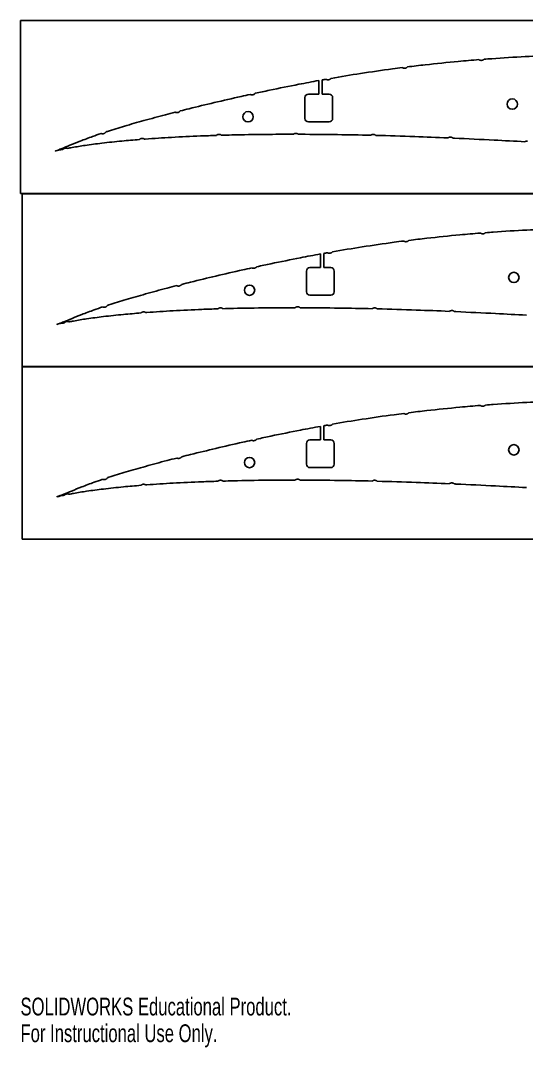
# Model space of a CAD drawing. Header units: millimetres. Extents: x 0 to 310, y 0 to 297.
# Drawn here: x 0 to 146.2, y -0.1 to 296.9 of the extents above; entities that cross this region are included whole.
import ezdxf

# ---------------------------------------------------------------- set-up
doc = ezdxf.new("R2010")
doc.units = ezdxf.units.MM
doc.styles.add('SLDTEXTSTYLE0', font='TXT', dxfattribs={"width": 0.7})

msp = doc.modelspace()

# ---------------------------------------------------------------- linework, layer by layer
at = {"color": 7, "linetype": 'Continuous', "lineweight": 25}
for p, q in [((0.02, 296.9), (0.02, 246.9)), ((0.02, 296.9), (310.02, 296.9)), ((86.22, 275.61), (86.22, 279.55)), ((87.22, 275.61), (87.22, 279.73)), ((82.22, 274.61), (82.22, 268.61)), ((86.22, 275.61), (83.22, 275.61)), ((89.22, 275.61), (87.22, 275.61)), ((90.22, 268.61), (90.22, 274.61)), ((83.22, 267.61), (89.22, 267.61)), ((0.02, 246.9), (310.02, 246.9)), ((0.46, 246.74), (0.46, 196.74)), ((0.46, 246.74), (310.46, 246.74)), ((86.67, 225.46), (86.67, 229.39)), ((87.67, 225.46), (87.67, 229.57)), ((82.67, 224.46), (82.67, 218.46)), ((86.67, 225.46), (83.67, 225.46)), ((89.67, 225.46), (87.67, 225.46)), ((90.67, 218.46), (90.67, 224.46)), ((83.67, 217.46), (89.67, 217.46)), ((0.46, 196.89), (0.46, 146.89)), ((0.46, 196.89), (310.46, 196.89)), ((0.46, 196.74), (310.46, 196.74)), ((86.67, 175.61), (86.67, 179.54)), ((87.67, 175.61), (87.67, 179.73)), ((86.67, 175.61), (83.67, 175.61)), ((89.67, 175.61), (87.67, 175.61)), ((82.67, 174.61), (82.67, 168.61)), ((90.67, 168.61), (90.67, 174.61)), ((83.67, 167.61), (89.67, 167.61)), ((0.46, 146.89), (310.46, 146.89))]:
    msp.add_line(p, q, dxfattribs=at)
for centre in [(142.15, 272.75), (65.76, 269.08), (142.59, 222.6), (66.2, 218.92), (142.59, 172.75), (66.2, 169.08)]:
    msp.add_circle(centre, 1.5, dxfattribs=at)
for centre, start, end in [((83.22, 274.61), 90, 180), ((89.22, 274.61), 0, 90), ((83.22, 268.61), 180, 270), ((89.22, 268.61), 270, 0), ((83.67, 224.46), 90, 180), ((89.67, 224.46), 0, 90), ((83.67, 218.46), 180, 270), ((89.67, 218.46), 270, 0), ((83.67, 174.61), 90, 180), ((89.67, 174.61), 0, 90), ((83.67, 168.61), 180, 270), ((89.67, 168.61), 270, 0)]:
    msp.add_arc(centre, 1, start, end, dxfattribs=at)
for points, knots in [([(132.5, 285.59), (130.51, 285.43), (125.33, 284.98), (118.44, 284.28), (113.53, 283.69), (111.81, 283.48)], [1.77281316, 1.77281316, 1.77281316, 1.77281316, 1.78363091, 1.80101317, 1.81042803, 1.81042803, 1.81042803, 1.81042803]), ([(132.5, 285.59), (132.54, 285.57), (132.63, 285.5), (132.81, 285.43), (133.03, 285.37), (133.19, 285.38), (133.26, 285.38)], [0.5620728, 0.5620728, 0.5620728, 0.5620728, 0.6290574, 0.7502983, 0.8733148, 1, 1, 1, 1]), ([(133.26, 285.38), (133.34, 285.39), (133.49, 285.41), (133.71, 285.5), (133.87, 285.6), (133.96, 285.68), (133.99, 285.71)], [0, 0, 0, 0, 0.1265766, 0.2501318, 0.3716757, 0.4398342, 0.4398342, 0.4398342, 0.4398342]), ([(154.78, 286.83), (151.82, 286.74), (145.62, 286.48), (138.69, 286.06), (134.72, 285.76), (133.99, 285.71)], [1.7324717, 1.7324717, 1.7324717, 1.7324717, 1.7485448, 1.76610879, 1.77012126, 1.77012126, 1.77012126, 1.77012126]), ([(110.33, 283.29), (109.4, 283.17), (105.38, 282.64), (98.52, 281.65), (92.6, 280.68), (89.76, 280.18)], [1.81312362, 1.81312362, 1.81312362, 1.81312362, 1.81819317, 1.83511005, 1.85073985, 1.85073985, 1.85073985, 1.85073985]), ([(110.33, 283.29), (110.37, 283.27), (110.47, 283.21), (110.65, 283.13), (110.87, 283.1), (111.02, 283.11), (111.1, 283.11)], [0.5591471, 0.5591471, 0.5591471, 0.5591471, 0.6297204, 0.751172, 0.8730851, 1, 1, 1, 1]), ([(111.1, 283.11), (111.18, 283.13), (111.33, 283.15), (111.54, 283.25), (111.69, 283.36), (111.78, 283.45), (111.81, 283.48)], [0, 0, 0, 0, 0.1268169, 0.2490657, 0.3724063, 0.4423903, 0.4423903, 0.4423903, 0.4423903]), ([(86.22, 279.55), (84.3, 279.19), (79.54, 278.29), (73.42, 277.05), (69.22, 276.15), (67.86, 275.85)], [0.85723477, 0.85723477, 0.85723477, 0.85723477, 0.86782923, 0.88352914, 0.89111045, 0.89111045, 0.89111045, 0.89111045]), ([(88.29, 279.92), (88.33, 279.9), (88.43, 279.84), (88.62, 279.78), (88.84, 279.75), (88.99, 279.77), (89.07, 279.78)], [0.557482, 0.557482, 0.557482, 0.557482, 0.6276576, 0.7508958, 0.8728702, 1, 1, 1, 1]), ([(89.07, 279.78), (89.15, 279.8), (89.3, 279.83), (89.5, 279.94), (89.65, 280.06), (89.73, 280.15), (89.76, 280.18)], [0, 0, 0, 0, 0.1276463, 0.2496773, 0.3722843, 0.4438351, 0.4438351, 0.4438351, 0.4438351]), ([(66.4, 275.53), (65.53, 275.34), (62.06, 274.58), (56.16, 273.22), (50.29, 271.79), (47, 270.97), (46.15, 270.75)], [0.89381136, 0.89381136, 0.89381136, 0.89381136, 0.89864498, 0.91306093, 0.92666615, 0.93143401, 0.93143401, 0.93143401, 0.93143401]), ([(66.4, 275.53), (66.43, 275.52), (66.54, 275.46), (66.73, 275.41), (66.96, 275.39), (67.11, 275.42), (67.19, 275.43)], [0.5607682, 0.5607682, 0.5607682, 0.5607682, 0.6282485, 0.7500755, 0.8726115, 1, 1, 1, 1]), ([(67.19, 275.43), (67.26, 275.45), (67.41, 275.49), (67.61, 275.6), (67.76, 275.73), (67.83, 275.82), (67.86, 275.85)], [0, 0, 0, 0, 0.1271132, 0.2490939, 0.3727406, 0.4397869, 0.4397869, 0.4397869, 0.4397869]), ([(44.71, 270.38), (43.77, 270.14), (40.76, 269.36), (35.87, 268.04), (30.27, 266.45), (26.62, 265.34), (24.85, 264.76), (24.72, 264.72)], [0.93412521, 0.93412521, 0.93412521, 0.93412521, 0.93935458, 0.95102603, 0.96158644, 0.9709434, 0.9716966, 0.9716966, 0.9716966, 0.9716966]), ([(44.71, 270.38), (44.74, 270.37), (44.85, 270.32), (45.04, 270.27), (45.27, 270.26), (45.42, 270.29), (45.5, 270.3)], [0.5609535, 0.5609535, 0.5609535, 0.5609535, 0.6278386, 0.7494926, 0.8724345, 1, 1, 1, 1]), ([(45.5, 270.3), (45.57, 270.33), (45.72, 270.37), (45.91, 270.49), (46.05, 270.63), (46.12, 270.72), (46.15, 270.75)], [0, 0, 0, 0, 0.1265931, 0.2487275, 0.3715075, 0.4396721, 0.4396721, 0.4396721, 0.4396721]), ([(24.09, 264.21), (24.16, 264.23), (24.3, 264.29), (24.49, 264.42), (24.62, 264.57), (24.69, 264.67), (24.72, 264.72)], [0, 0, 0, 0, 0.1261452, 0.2489148, 0.3704899, 0.4530693, 0.4530693, 0.4530693, 0.4530693]), ([(23.29, 264.24), (22.47, 263.96), (20.45, 263.25), (17.43, 262.1), (14.59, 260.94), (12.17, 259.98), (11.15, 259.54), (9.8, 259.1), (11.22, 259.46), (11.77, 259.56), (12.26, 259.65), (12.28, 259.66)], [0.97443232, 0.97443232, 0.97443232, 0.97443232, 0.97908542, 0.98606036, 0.99182121, 0.99621408, 0.99902107, 1, 1.00098868, 1.00395061, 1.00409879, 1.00409879, 1.00409879, 1.00409879]), ([(13.61, 259.92), (14.03, 260), (15.8, 260.34), (18.99, 260.85), (23.84, 261.49), (29.06, 262.04), (32.68, 262.36), (34.35, 262.49)], [1.00662261, 1.00662261, 1.00662261, 1.00662261, 1.00889293, 1.01582081, 1.02463502, 1.03520351, 1.04433834, 1.04433834, 1.04433834, 1.04433834]), ([(23.29, 264.24), (23.33, 264.22), (23.44, 264.18), (23.64, 264.14), (23.87, 264.14), (24.01, 264.19), (24.09, 264.21)], [0.550466, 0.550466, 0.550466, 0.550466, 0.6285671, 0.750333, 0.8726889, 1, 1, 1, 1]), ([(35.05, 262.8), (34.98, 262.79), (34.82, 262.77), (34.61, 262.69), (34.46, 262.59), (34.38, 262.51), (34.35, 262.49)], [0, 0, 0, 0, 0.126602, 0.250182, 0.3723706, 0.4244841, 0.4244841, 0.4244841, 0.4244841]), ([(35.8, 262.6), (35.77, 262.62), (35.68, 262.68), (35.51, 262.76), (35.29, 262.81), (35.13, 262.81), (35.05, 262.8)], [0.5747801, 0.5747801, 0.5747801, 0.5747801, 0.6280727, 0.7501939, 0.8732618, 1, 1, 1, 1]), ([(35.8, 262.6), (35.88, 262.61), (38.5, 262.81), (43.9, 263.16), (50.75, 263.48), (55.08, 263.63), (56.61, 263.68)], [1.04695247, 1.04695247, 1.04695247, 1.04695247, 1.04742067, 1.06116749, 1.07631359, 1.08464095, 1.08464095, 1.08464095, 1.08464095]), ([(57.33, 263.96), (57.25, 263.96), (57.1, 263.95), (56.88, 263.87), (56.72, 263.78), (56.64, 263.71), (56.61, 263.68)], [0, 0, 0, 0, 0.1270146, 0.2489301, 0.3725844, 0.4298336, 0.4298336, 0.4298336, 0.4298336]), ([(58.07, 263.73), (58.04, 263.75), (57.95, 263.82), (57.78, 263.9), (57.56, 263.96), (57.41, 263.96), (57.33, 263.96)], [0.5673472, 0.5673472, 0.5673472, 0.5673472, 0.6276566, 0.7515621, 0.8723114, 1, 1, 1, 1]), ([(58.07, 263.73), (59.07, 263.75), (63.3, 263.87), (70.25, 263.98), (76.19, 264.01), (78.91, 264.01)], [1.08728445, 1.08728445, 1.08728445, 1.08728445, 1.09272007, 1.11023943, 1.1249635, 1.1249635, 1.1249635, 1.1249635]), ([(79.64, 264.27), (79.56, 264.26), (79.41, 264.25), (79.19, 264.19), (79.03, 264.1), (78.94, 264.03), (78.91, 264.01)], [0, 0, 0, 0, 0.1275322, 0.2489763, 0.3715325, 0.4310892, 0.4310892, 0.4310892, 0.4310892]), ([(80.37, 264), (80.34, 264.03), (80.25, 264.1), (80.09, 264.18), (79.87, 264.25), (79.72, 264.26), (79.64, 264.27)], [0.5665267, 0.5665267, 0.5665267, 0.5665267, 0.6276964, 0.7509154, 0.8724123, 1, 1, 1, 1]), ([(80.37, 264), (80.58, 264), (84.34, 263.99), (91.28, 263.93), (98.02, 263.8), (101.21, 263.72)], [1.12760979, 1.12760979, 1.12760979, 1.12760979, 1.12871833, 1.14800066, 1.16529436, 1.16529436, 1.16529436, 1.16529436]), ([(101.95, 263.96), (101.87, 263.96), (101.72, 263.95), (101.49, 263.9), (101.33, 263.81), (101.24, 263.74), (101.21, 263.72)], [0, 0, 0, 0, 0.1278165, 0.2496691, 0.372382, 0.4298477, 0.4298477, 0.4298477, 0.4298477]), ([(102.67, 263.68), (102.65, 263.71), (102.56, 263.78), (102.4, 263.87), (102.18, 263.95), (102.02, 263.96), (101.95, 263.96)], [0.5670271, 0.5670271, 0.5670271, 0.5670271, 0.6270735, 0.7508413, 0.8728687, 1, 1, 1, 1]), ([(102.67, 263.68), (106.43, 263.59), (113.38, 263.38), (120.32, 263.1), (123.5, 262.96)], [1.16793823, 1.16793823, 1.16793823, 1.16793823, 1.1883358, 1.20561389, 1.20561389, 1.20561389, 1.20561389]), ([(124.24, 263.18), (124.16, 263.19), (124.01, 263.19), (123.79, 263.12), (123.62, 263.04), (123.53, 262.98), (123.5, 262.96)], [0, 0, 0, 0, 0.1279306, 0.2497282, 0.3723664, 0.4325423, 0.4325423, 0.4325423, 0.4325423]), ([(124.96, 262.89), (124.93, 262.92), (124.85, 262.99), (124.69, 263.09), (124.47, 263.16), (124.32, 263.18), (124.24, 263.18)], [0.5698639, 0.5698639, 0.5698639, 0.5698639, 0.6269816, 0.7499852, 0.8730268, 1, 1, 1, 1]), ([(124.96, 262.89), (125.1, 262.89), (129.08, 262.71), (136.03, 262.36), (142.82, 262.01), (145.79, 261.86)], [1.20825779, 1.20825779, 1.20825779, 1.20825779, 1.20904691, 1.22985423, 1.24597354, 1.24597354, 1.24597354, 1.24597354]), ([(146.52, 262.06), (146.44, 262.06), (146.29, 262.06), (146.07, 262), (145.9, 261.93), (145.81, 261.87), (145.79, 261.86)], [0, 0, 0, 0, 0.1279306, 0.2497282, 0.3723664, 0.4195527, 0.4195527, 0.4195527, 0.4195527]), ([(12.91, 260), (12.83, 259.98), (12.68, 259.94), (12.48, 259.84), (12.35, 259.73), (12.29, 259.67), (12.28, 259.66)], [0, 0, 0, 0, 0.1273706, 0.2501806, 0.371922, 0.3939213, 0.3939213, 0.3939213, 0.3939213]), ([(13.61, 259.92), (13.6, 259.92), (13.52, 259.96), (13.37, 260.01), (13.14, 260.03), (12.99, 260.01), (12.91, 260)], [0.6085582, 0.6085582, 0.6085582, 0.6085582, 0.6279464, 0.7504407, 0.872792, 1, 1, 1, 1]), ([(132.94, 235.43), (130.96, 235.27), (125.78, 234.83), (118.88, 234.12), (113.97, 233.54), (112.25, 233.32)], [1.77281316, 1.77281316, 1.77281316, 1.77281316, 1.78363091, 1.80101317, 1.81042803, 1.81042803, 1.81042803, 1.81042803]), ([(132.94, 235.43), (132.98, 235.41), (133.07, 235.35), (133.25, 235.27), (133.47, 235.22), (133.63, 235.22), (133.71, 235.22)], [0.5620728, 0.5620728, 0.5620728, 0.5620728, 0.6290574, 0.7502983, 0.8733148, 1, 1, 1, 1]), ([(133.71, 235.22), (133.78, 235.23), (133.94, 235.25), (134.15, 235.34), (134.31, 235.44), (134.4, 235.52), (134.43, 235.55)], [0, 0, 0, 0, 0.1265766, 0.2501318, 0.3716757, 0.4398342, 0.4398342, 0.4398342, 0.4398342]), ([(155.22, 236.68), (152.26, 236.58), (146.06, 236.33), (139.13, 235.9), (135.17, 235.61), (134.43, 235.55)], [1.7324717, 1.7324717, 1.7324717, 1.7324717, 1.7485448, 1.76610879, 1.77012126, 1.77012126, 1.77012126, 1.77012126]), ([(110.77, 233.14), (109.84, 233.02), (105.83, 232.49), (98.96, 231.5), (93.04, 230.52), (90.2, 230.03)], [1.81312362, 1.81312362, 1.81312362, 1.81312362, 1.81819317, 1.83511005, 1.85073985, 1.85073985, 1.85073985, 1.85073985]), ([(110.77, 233.14), (110.81, 233.11), (110.91, 233.05), (111.09, 232.98), (111.31, 232.94), (111.46, 232.95), (111.54, 232.96)], [0.5591471, 0.5591471, 0.5591471, 0.5591471, 0.6297204, 0.751172, 0.8730851, 1, 1, 1, 1]), ([(111.54, 232.96), (111.62, 232.97), (111.77, 233), (111.98, 233.09), (112.14, 233.21), (112.22, 233.29), (112.25, 233.32)], [0, 0, 0, 0, 0.1268169, 0.2490657, 0.3724063, 0.4423903, 0.4423903, 0.4423903, 0.4423903]), ([(86.67, 229.39), (84.75, 229.04), (79.98, 228.13), (73.86, 226.89), (69.67, 225.99), (68.3, 225.7)], [0.85723477, 0.85723477, 0.85723477, 0.85723477, 0.86782923, 0.88352914, 0.89111045, 0.89111045, 0.89111045, 0.89111045]), ([(88.73, 229.77), (88.77, 229.74), (88.87, 229.69), (89.06, 229.63), (89.29, 229.6), (89.44, 229.62), (89.51, 229.63)], [0.557482, 0.557482, 0.557482, 0.557482, 0.6276576, 0.7508958, 0.8728702, 1, 1, 1, 1]), ([(89.51, 229.63), (89.59, 229.64), (89.74, 229.68), (89.94, 229.78), (90.1, 229.9), (90.17, 229.99), (90.2, 230.03)], [0, 0, 0, 0, 0.1276463, 0.2496773, 0.3722843, 0.4438351, 0.4438351, 0.4438351, 0.4438351]), ([(67.63, 225.27), (67.7, 225.29), (67.85, 225.34), (68.05, 225.45), (68.2, 225.58), (68.27, 225.67), (68.3, 225.7)], [0, 0, 0, 0, 0.1271132, 0.2490939, 0.3727406, 0.4397869, 0.4397869, 0.4397869, 0.4397869]), ([(66.84, 225.38), (65.97, 225.19), (62.5, 224.42), (56.6, 223.06), (50.73, 221.64), (47.44, 220.81), (46.59, 220.6)], [0.89381136, 0.89381136, 0.89381136, 0.89381136, 0.89864498, 0.91306093, 0.92666615, 0.93143401, 0.93143401, 0.93143401, 0.93143401]), ([(66.84, 225.38), (66.88, 225.36), (66.98, 225.31), (67.17, 225.26), (67.4, 225.23), (67.55, 225.26), (67.63, 225.27)], [0.5607682, 0.5607682, 0.5607682, 0.5607682, 0.6282485, 0.7500755, 0.8726115, 1, 1, 1, 1]), ([(45.15, 220.23), (44.21, 219.99), (41.2, 219.21), (36.31, 217.89), (30.71, 216.29), (27.06, 215.18), (25.29, 214.6), (25.16, 214.56)], [0.93412521, 0.93412521, 0.93412521, 0.93412521, 0.93935458, 0.95102603, 0.96158644, 0.9709434, 0.9716966, 0.9716966, 0.9716966, 0.9716966]), ([(45.15, 220.23), (45.19, 220.21), (45.29, 220.16), (45.48, 220.11), (45.71, 220.1), (45.86, 220.13), (45.94, 220.15)], [0.5609535, 0.5609535, 0.5609535, 0.5609535, 0.6278386, 0.7494926, 0.8724345, 1, 1, 1, 1]), ([(45.94, 220.15), (46.01, 220.17), (46.16, 220.22), (46.35, 220.34), (46.49, 220.47), (46.57, 220.56), (46.59, 220.6)], [0, 0, 0, 0, 0.1265931, 0.2487275, 0.3715075, 0.4396721, 0.4396721, 0.4396721, 0.4396721]), ([(23.73, 214.08), (22.92, 213.81), (20.89, 213.1), (17.87, 211.95), (15.03, 210.78), (12.61, 209.83), (11.59, 209.38), (10.24, 208.95), (11.66, 209.31), (12.21, 209.4), (12.7, 209.5), (12.73, 209.5)], [0.97443232, 0.97443232, 0.97443232, 0.97443232, 0.97908542, 0.98606036, 0.99182121, 0.99621408, 0.99902107, 1, 1.00098868, 1.00395061, 1.00409879, 1.00409879, 1.00409879, 1.00409879]), ([(23.73, 214.08), (23.77, 214.06), (23.89, 214.02), (24.08, 213.99), (24.31, 213.99), (24.45, 214.03), (24.53, 214.05)], [0.550466, 0.550466, 0.550466, 0.550466, 0.6285671, 0.750333, 0.8726889, 1, 1, 1, 1]), ([(24.53, 214.05), (24.6, 214.08), (24.74, 214.13), (24.93, 214.27), (25.07, 214.41), (25.14, 214.52), (25.16, 214.56)], [0, 0, 0, 0, 0.1261452, 0.2489148, 0.3704899, 0.4530693, 0.4530693, 0.4530693, 0.4530693]), ([(58.51, 213.57), (59.52, 213.6), (63.75, 213.71), (70.69, 213.83), (76.64, 213.85), (79.35, 213.85)], [1.08728445, 1.08728445, 1.08728445, 1.08728445, 1.09272007, 1.11023943, 1.1249635, 1.1249635, 1.1249635, 1.1249635]), ([(80.08, 214.11), (80, 214.11), (79.85, 214.1), (79.63, 214.03), (79.47, 213.94), (79.38, 213.87), (79.35, 213.85)], [0, 0, 0, 0, 0.1275322, 0.2489763, 0.3715325, 0.4310892, 0.4310892, 0.4310892, 0.4310892]), ([(80.81, 213.85), (80.79, 213.87), (80.7, 213.94), (80.53, 214.03), (80.31, 214.1), (80.16, 214.11), (80.08, 214.11)], [0.5665267, 0.5665267, 0.5665267, 0.5665267, 0.6276964, 0.7509154, 0.8724123, 1, 1, 1, 1]), ([(80.81, 213.85), (81.02, 213.85), (84.78, 213.84), (91.72, 213.77), (98.47, 213.64), (101.65, 213.56)], [1.12760979, 1.12760979, 1.12760979, 1.12760979, 1.12871833, 1.14800066, 1.16529436, 1.16529436, 1.16529436, 1.16529436]), ([(14.05, 209.76), (14.48, 209.84), (16.24, 210.19), (19.43, 210.7), (24.28, 211.34), (29.5, 211.89), (33.12, 212.2), (34.8, 212.34)], [1.00662261, 1.00662261, 1.00662261, 1.00662261, 1.00889293, 1.01582081, 1.02463502, 1.03520351, 1.04433834, 1.04433834, 1.04433834, 1.04433834]), ([(35.5, 212.65), (35.42, 212.64), (35.27, 212.62), (35.05, 212.53), (34.9, 212.43), (34.82, 212.36), (34.8, 212.34)], [0, 0, 0, 0, 0.126602, 0.250182, 0.3723706, 0.4244841, 0.4244841, 0.4244841, 0.4244841]), ([(36.24, 212.45), (36.21, 212.47), (36.12, 212.53), (35.95, 212.6), (35.73, 212.65), (35.57, 212.65), (35.5, 212.65)], [0.5747801, 0.5747801, 0.5747801, 0.5747801, 0.6280727, 0.7501939, 0.8732618, 1, 1, 1, 1]), ([(36.24, 212.45), (36.32, 212.46), (38.94, 212.65), (44.34, 213), (51.19, 213.33), (55.52, 213.48), (57.05, 213.53)], [1.04695247, 1.04695247, 1.04695247, 1.04695247, 1.04742067, 1.06116749, 1.07631359, 1.08464095, 1.08464095, 1.08464095, 1.08464095]), ([(57.77, 213.81), (57.7, 213.8), (57.54, 213.79), (57.33, 213.72), (57.17, 213.62), (57.08, 213.55), (57.05, 213.53)], [0, 0, 0, 0, 0.1270146, 0.2489301, 0.3725844, 0.4298336, 0.4298336, 0.4298336, 0.4298336]), ([(58.51, 213.57), (58.49, 213.59), (58.39, 213.66), (58.23, 213.74), (58, 213.81), (57.85, 213.81), (57.77, 213.81)], [0.5673472, 0.5673472, 0.5673472, 0.5673472, 0.6276566, 0.7515621, 0.8723114, 1, 1, 1, 1]), ([(102.39, 213.8), (102.31, 213.8), (102.16, 213.8), (101.93, 213.74), (101.77, 213.65), (101.68, 213.59), (101.65, 213.56)], [0, 0, 0, 0, 0.1278165, 0.2496691, 0.372382, 0.4298477, 0.4298477, 0.4298477, 0.4298477]), ([(103.12, 213.53), (103.09, 213.55), (103, 213.62), (102.84, 213.72), (102.62, 213.79), (102.47, 213.8), (102.39, 213.8)], [0.5670271, 0.5670271, 0.5670271, 0.5670271, 0.6270735, 0.7508413, 0.8728687, 1, 1, 1, 1]), ([(103.12, 213.53), (106.87, 213.43), (113.82, 213.22), (120.76, 212.94), (123.94, 212.8)], [1.16793823, 1.16793823, 1.16793823, 1.16793823, 1.1883358, 1.20561389, 1.20561389, 1.20561389, 1.20561389]), ([(124.68, 213.03), (124.61, 213.03), (124.45, 213.03), (124.23, 212.97), (124.06, 212.89), (123.97, 212.82), (123.94, 212.8)], [0, 0, 0, 0, 0.1279306, 0.2497282, 0.3723664, 0.4325423, 0.4325423, 0.4325423, 0.4325423]), ([(125.4, 212.74), (125.37, 212.76), (125.29, 212.83), (125.13, 212.93), (124.91, 213.01), (124.76, 213.02), (124.68, 213.03)], [0.5698639, 0.5698639, 0.5698639, 0.5698639, 0.6269816, 0.7499852, 0.8730268, 1, 1, 1, 1]), ([(125.4, 212.74), (125.55, 212.73), (129.52, 212.55), (136.47, 212.21), (143.27, 211.86), (146.23, 211.7)], [1.20825779, 1.20825779, 1.20825779, 1.20825779, 1.20904691, 1.22985423, 1.24597354, 1.24597354, 1.24597354, 1.24597354]), ([(13.35, 209.84), (13.28, 209.83), (13.13, 209.79), (12.92, 209.68), (12.8, 209.58), (12.74, 209.51), (12.73, 209.5)], [0, 0, 0, 0, 0.1273706, 0.2501806, 0.371922, 0.3939213, 0.3939213, 0.3939213, 0.3939213]), ([(14.05, 209.76), (14.04, 209.77), (13.96, 209.8), (13.81, 209.86), (13.58, 209.88), (13.43, 209.86), (13.35, 209.84)], [0.6085582, 0.6085582, 0.6085582, 0.6085582, 0.6279464, 0.7504407, 0.872792, 1, 1, 1, 1]), ([(132.94, 185.59), (130.96, 185.43), (125.78, 184.98), (118.88, 184.28), (113.97, 183.69), (112.25, 183.48)], [1.77281316, 1.77281316, 1.77281316, 1.77281316, 1.78363091, 1.80101317, 1.81042803, 1.81042803, 1.81042803, 1.81042803]), ([(132.94, 185.59), (132.98, 185.56), (133.07, 185.5), (133.25, 185.42), (133.47, 185.37), (133.63, 185.37), (133.71, 185.38)], [0.5620728, 0.5620728, 0.5620728, 0.5620728, 0.6290574, 0.7502983, 0.8733148, 1, 1, 1, 1]), ([(133.71, 185.38), (133.78, 185.39), (133.94, 185.4), (134.15, 185.49), (134.31, 185.6), (134.4, 185.67), (134.43, 185.7)], [0, 0, 0, 0, 0.1265766, 0.2501318, 0.3716757, 0.4398342, 0.4398342, 0.4398342, 0.4398342]), ([(155.22, 186.83), (152.26, 186.74), (146.06, 186.48), (139.13, 186.06), (135.17, 185.76), (134.43, 185.7)], [1.7324717, 1.7324717, 1.7324717, 1.7324717, 1.7485448, 1.76610879, 1.77012126, 1.77012126, 1.77012126, 1.77012126]), ([(110.77, 183.29), (109.84, 183.17), (105.83, 182.64), (98.96, 181.65), (93.04, 180.68), (90.2, 180.18)], [1.81312362, 1.81312362, 1.81312362, 1.81312362, 1.81819317, 1.83511005, 1.85073985, 1.85073985, 1.85073985, 1.85073985]), ([(110.77, 183.29), (110.81, 183.26), (110.91, 183.21), (111.09, 183.13), (111.31, 183.09), (111.46, 183.11), (111.54, 183.11)], [0.5591471, 0.5591471, 0.5591471, 0.5591471, 0.6297204, 0.751172, 0.8730851, 1, 1, 1, 1]), ([(111.54, 183.11), (111.62, 183.12), (111.77, 183.15), (111.98, 183.24), (112.14, 183.36), (112.22, 183.44), (112.25, 183.48)], [0, 0, 0, 0, 0.1268169, 0.2490657, 0.3724063, 0.4423903, 0.4423903, 0.4423903, 0.4423903]), ([(86.67, 179.54), (84.75, 179.19), (79.98, 178.29), (73.86, 177.04), (69.67, 176.15), (68.3, 175.85)], [0.85723477, 0.85723477, 0.85723477, 0.85723477, 0.86782923, 0.88352914, 0.89111045, 0.89111045, 0.89111045, 0.89111045]), ([(88.73, 179.92), (88.77, 179.9), (88.87, 179.84), (89.06, 179.78), (89.29, 179.75), (89.44, 179.77), (89.51, 179.78)], [0.557482, 0.557482, 0.557482, 0.557482, 0.6276576, 0.7508958, 0.8728702, 1, 1, 1, 1]), ([(89.51, 179.78), (89.59, 179.8), (89.74, 179.83), (89.94, 179.94), (90.1, 180.06), (90.17, 180.14), (90.2, 180.18)], [0, 0, 0, 0, 0.1276463, 0.2496773, 0.3722843, 0.4438351, 0.4438351, 0.4438351, 0.4438351]), ([(66.84, 175.53), (65.97, 175.34), (62.5, 174.57), (56.6, 173.22), (50.73, 171.79), (47.44, 170.97), (46.59, 170.75)], [0.89381136, 0.89381136, 0.89381136, 0.89381136, 0.89864498, 0.91306093, 0.92666615, 0.93143401, 0.93143401, 0.93143401, 0.93143401]), ([(66.84, 175.53), (66.88, 175.51), (66.98, 175.46), (67.17, 175.41), (67.4, 175.39), (67.55, 175.41), (67.63, 175.43)], [0.5607682, 0.5607682, 0.5607682, 0.5607682, 0.6282485, 0.7500755, 0.8726115, 1, 1, 1, 1]), ([(67.63, 175.43), (67.7, 175.45), (67.85, 175.49), (68.05, 175.6), (68.2, 175.73), (68.27, 175.82), (68.3, 175.85)], [0, 0, 0, 0, 0.1271132, 0.2490939, 0.3727406, 0.4397869, 0.4397869, 0.4397869, 0.4397869]), ([(45.15, 170.38), (44.21, 170.14), (41.2, 169.36), (36.31, 168.04), (30.71, 166.45), (27.06, 165.33), (25.29, 164.76), (25.16, 164.71)], [0.93412521, 0.93412521, 0.93412521, 0.93412521, 0.93935458, 0.95102603, 0.96158644, 0.9709434, 0.9716966, 0.9716966, 0.9716966, 0.9716966]), ([(45.15, 170.38), (45.19, 170.36), (45.29, 170.32), (45.48, 170.27), (45.71, 170.25), (45.86, 170.29), (45.94, 170.3)], [0.5609535, 0.5609535, 0.5609535, 0.5609535, 0.6278386, 0.7494926, 0.8724345, 1, 1, 1, 1]), ([(45.94, 170.3), (46.01, 170.32), (46.16, 170.37), (46.35, 170.49), (46.49, 170.62), (46.57, 170.72), (46.59, 170.75)], [0, 0, 0, 0, 0.1265931, 0.2487275, 0.3715075, 0.4396721, 0.4396721, 0.4396721, 0.4396721]), ([(23.73, 164.23), (22.92, 163.96), (20.89, 163.25), (17.87, 162.1), (15.03, 160.94), (12.61, 159.98), (11.59, 159.53), (10.24, 159.1), (11.66, 159.46), (12.21, 159.56), (12.7, 159.65), (12.73, 159.66)], [0.97443232, 0.97443232, 0.97443232, 0.97443232, 0.97908542, 0.98606036, 0.99182121, 0.99621408, 0.99902107, 1, 1.00098868, 1.00395061, 1.00409879, 1.00409879, 1.00409879, 1.00409879]), ([(23.73, 164.23), (23.77, 164.22), (23.89, 164.17), (24.08, 164.14), (24.31, 164.14), (24.45, 164.18), (24.53, 164.2)], [0.550466, 0.550466, 0.550466, 0.550466, 0.6285671, 0.750333, 0.8726889, 1, 1, 1, 1]), ([(24.53, 164.2), (24.6, 164.23), (24.74, 164.29), (24.93, 164.42), (25.07, 164.57), (25.14, 164.67), (25.16, 164.71)], [0, 0, 0, 0, 0.1261452, 0.2489148, 0.3704899, 0.4530693, 0.4530693, 0.4530693, 0.4530693]), ([(36.24, 162.6), (36.32, 162.61), (38.94, 162.81), (44.34, 163.16), (51.19, 163.48), (55.52, 163.63), (57.05, 163.68)], [1.04695247, 1.04695247, 1.04695247, 1.04695247, 1.04742067, 1.06116749, 1.07631359, 1.08464095, 1.08464095, 1.08464095, 1.08464095]), ([(57.77, 163.96), (57.7, 163.96), (57.54, 163.94), (57.33, 163.87), (57.17, 163.77), (57.08, 163.7), (57.05, 163.68)], [0, 0, 0, 0, 0.1270146, 0.2489301, 0.3725844, 0.4298336, 0.4298336, 0.4298336, 0.4298336]), ([(58.51, 163.72), (58.49, 163.75), (58.39, 163.81), (58.23, 163.9), (58, 163.96), (57.85, 163.96), (57.77, 163.96)], [0.5673472, 0.5673472, 0.5673472, 0.5673472, 0.6276566, 0.7515621, 0.8723114, 1, 1, 1, 1]), ([(58.51, 163.72), (59.52, 163.75), (63.75, 163.86), (70.69, 163.98), (76.64, 164), (79.35, 164)], [1.08728445, 1.08728445, 1.08728445, 1.08728445, 1.09272007, 1.11023943, 1.1249635, 1.1249635, 1.1249635, 1.1249635]), ([(80.08, 164.26), (80, 164.26), (79.85, 164.25), (79.63, 164.19), (79.47, 164.09), (79.38, 164.03), (79.35, 164)], [0, 0, 0, 0, 0.1275322, 0.2489763, 0.3715325, 0.4310892, 0.4310892, 0.4310892, 0.4310892]), ([(80.81, 164), (80.79, 164.03), (80.7, 164.09), (80.53, 164.18), (80.31, 164.25), (80.16, 164.26), (80.08, 164.26)], [0.5665267, 0.5665267, 0.5665267, 0.5665267, 0.6276964, 0.7509154, 0.8724123, 1, 1, 1, 1]), ([(80.81, 164), (81.02, 164), (84.78, 163.99), (91.72, 163.93), (98.47, 163.79), (101.65, 163.72)], [1.12760979, 1.12760979, 1.12760979, 1.12760979, 1.12871833, 1.14800066, 1.16529436, 1.16529436, 1.16529436, 1.16529436]), ([(102.39, 163.96), (102.31, 163.96), (102.16, 163.95), (101.93, 163.89), (101.77, 163.8), (101.68, 163.74), (101.65, 163.72)], [0, 0, 0, 0, 0.1278165, 0.2496691, 0.372382, 0.4298477, 0.4298477, 0.4298477, 0.4298477]), ([(103.12, 163.68), (103.09, 163.71), (103, 163.78), (102.84, 163.87), (102.62, 163.94), (102.47, 163.95), (102.39, 163.96)], [0.5670271, 0.5670271, 0.5670271, 0.5670271, 0.6270735, 0.7508413, 0.8728687, 1, 1, 1, 1]), ([(103.12, 163.68), (106.87, 163.59), (113.82, 163.37), (120.76, 163.09), (123.94, 162.96)], [1.16793823, 1.16793823, 1.16793823, 1.16793823, 1.1883358, 1.20561389, 1.20561389, 1.20561389, 1.20561389]), ([(14.05, 159.91), (14.48, 160), (16.24, 160.34), (19.43, 160.85), (24.28, 161.49), (29.5, 162.04), (33.12, 162.36), (34.8, 162.49)], [1.00662261, 1.00662261, 1.00662261, 1.00662261, 1.00889293, 1.01582081, 1.02463502, 1.03520351, 1.04433834, 1.04433834, 1.04433834, 1.04433834]), ([(35.5, 162.8), (35.42, 162.79), (35.27, 162.77), (35.05, 162.68), (34.9, 162.58), (34.82, 162.51), (34.8, 162.49)], [0, 0, 0, 0, 0.126602, 0.250182, 0.3723706, 0.4244841, 0.4244841, 0.4244841, 0.4244841]), ([(36.24, 162.6), (36.21, 162.62), (36.12, 162.68), (35.95, 162.75), (35.73, 162.81), (35.57, 162.8), (35.5, 162.8)], [0.5747801, 0.5747801, 0.5747801, 0.5747801, 0.6280727, 0.7501939, 0.8732618, 1, 1, 1, 1]), ([(124.68, 163.18), (124.61, 163.18), (124.45, 163.18), (124.23, 163.12), (124.06, 163.04), (123.97, 162.98), (123.94, 162.96)], [0, 0, 0, 0, 0.1279306, 0.2497282, 0.3723664, 0.4325423, 0.4325423, 0.4325423, 0.4325423]), ([(125.4, 162.89), (125.37, 162.91), (125.29, 162.98), (125.13, 163.08), (124.91, 163.16), (124.76, 163.18), (124.68, 163.18)], [0.5698639, 0.5698639, 0.5698639, 0.5698639, 0.6269816, 0.7499852, 0.8730268, 1, 1, 1, 1]), ([(125.4, 162.89), (125.55, 162.88), (129.52, 162.7), (136.47, 162.36), (143.27, 162.01), (146.23, 161.85)], [1.20825779, 1.20825779, 1.20825779, 1.20825779, 1.20904691, 1.22985423, 1.24597354, 1.24597354, 1.24597354, 1.24597354]), ([(13.35, 160), (13.28, 159.98), (13.13, 159.94), (12.92, 159.83), (12.8, 159.73), (12.74, 159.67), (12.73, 159.66)], [0, 0, 0, 0, 0.1273706, 0.2501806, 0.371922, 0.3939213, 0.3939213, 0.3939213, 0.3939213]), ([(14.05, 159.91), (14.04, 159.92), (13.96, 159.95), (13.81, 160.01), (13.58, 160.03), (13.43, 160.01), (13.35, 160)], [0.6085582, 0.6085582, 0.6085582, 0.6085582, 0.6279464, 0.7504407, 0.872792, 1, 1, 1, 1])]:
    msp.add_open_spline(points, degree=3, knots=knots, dxfattribs=at)
for points in [[(88.29, 279.92), (87.94, 279.86), (87.58, 279.79), (87.22, 279.73)], [(88.73, 229.77), (88.38, 229.7), (88.02, 229.64), (87.67, 229.57)], [(88.73, 179.92), (88.38, 179.85), (88.02, 179.79), (87.67, 179.73)]]:
    msp.add_open_spline(points, degree=3, dxfattribs=at)

# ---------------------------------------------------------------- texts
at = {"color": 7, "linetype": 'Continuous', "char_height": 5.1381, "attachment_point": 1, "style": 'SLDTEXTSTYLE0'}
for s, insert in [('SOLIDWORKS Educational Product.', (0, 14.33)), ('For Instructional Use Only.', (0, 6.62))]:
    msp.add_mtext(s, dxfattribs=dict(at, insert=insert))

doc.saveas('drawing.dxf')
